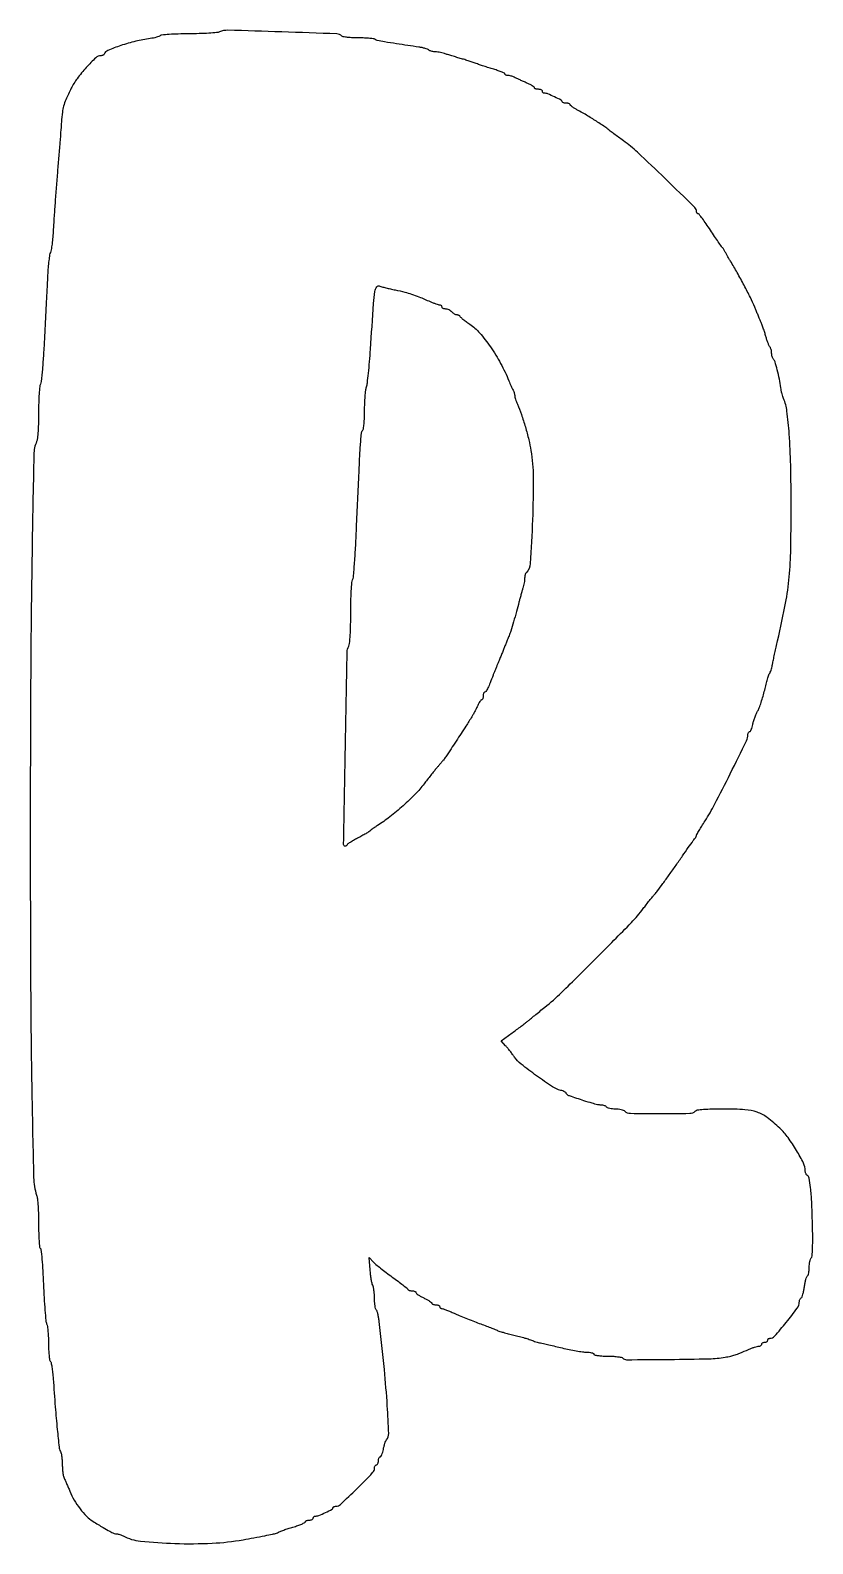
# Model space of a CAD drawing. Extents: x 0.9 to 34.4, y 0.9 to 65.7.
import ezdxf

# ---------------------------------------------------------------- set-up
doc = ezdxf.new("R2010")
doc.units = 0

msp = doc.modelspace()

# ---------------------------------------------------------------- linework, layer by layer
for points in [[(9.017, 65.618842, -0.083254), (8.900329, 65.588986, -0.00576), (8.560409, 65.564167, -0.008069), (8.152202, 65.545693, -0.005975), (7.700433, 65.537951, 0.006146), (7.254975, 65.530164, 0.00922), (6.866572, 65.511425, 0.004761), (6.540971, 65.486575, 0.169428), (6.472767, 65.456005, -0.100406), (6.42115, 65.423867, -0.019562), (6.316477, 65.389455, -0.020064), (6.189221, 65.358531, -0.017383), (6.053667, 65.336167, 0.026693), (5.4325, 65.221776, 0.022649), (4.791359, 65.036873, 0.017143), (4.238882, 64.828697, 0.197534), (4.078111, 64.668157, -0.123295), (4.058811, 64.642312, -0.061767), (4.024058, 64.620492, -0.055678), (3.980254, 64.605682, -0.053748), (3.933731, 64.600667, 0.193972), (3.721752, 64.515216, 0.017334), (3.314082, 64.094594, 0.023479), (2.921994, 63.617734, 0.047853), (2.670647, 63.203667, 0.006138), (2.441517, 62.713991, 0.035223), (2.341981, 62.44546, 0.042158), (2.289335, 62.186126, 0.011118), (2.249661, 61.764333, -0.001709), (2.225021, 61.436275, -0.000376), (2.180369, 60.873217, -0.000391), (2.127746, 60.222342, -0.000376), (2.07342, 59.563, 0.001412), (2.019221, 58.888123, 0.00128), (1.966983, 58.190606, 0.001281), (1.923429, 57.566118, 0.004115), (1.898917, 57.15, -0.00815), (1.87745, 56.829616, -0.010088), (1.846593, 56.532198, -0.008609), (1.811508, 56.284617, -0.071177), (1.778, 56.176333, 0.071224), (1.744502, 56.068049, 0.008615), (1.709468, 55.820469, 0.010095), (1.678679, 55.52305, 0.008155), (1.657292, 55.202667, -0.000031), (1.635614, 54.773009, -0.000008), (1.600972, 54.087448, -0.000008), (1.561548, 53.307787, -0.000009), (1.522479, 52.535667, -0.003576), (1.480615, 51.811254, -0.005296), (1.432656, 51.176972, -0.00252), (1.38355, 50.639415, -0.099693), (1.349098, 50.525982, 0.100585), (1.317847, 50.422432, 0.006731), (1.293235, 50.112098, 0.009477), (1.275764, 49.73848, 0.006944), (1.27, 49.323466, -0.007263), (1.263922, 48.90504, -0.009351), (1.245564, 48.520891, -0.007479), (1.219489, 48.201307, -0.077107), (1.186812, 48.073484, 0.096314), (1.065619, 47.510824, 0.000915), (0.988351, 43.285974, 0.002762), (0.931765, 38.111131, 0.001316), (0.913264, 31.453667, 0.001252), (0.928607, 24.943872, 0.003124), (0.981454, 20.187006, 0.001645), (1.056873, 16.534683, 0.072898), (1.185272, 15.784322, -0.053517), (1.218305, 15.62787, -0.008284), (1.245111, 15.311691, -0.009156), (1.263788, 14.936218, -0.007848), (1.27, 14.540486, 0.006887), (1.275239, 14.160169, 0.010699), (1.29129, 13.832501, 0.005206), (1.313442, 13.55878, 0.235741), (1.342475, 13.511868, -0.234495), (1.373031, 13.462755, -0.002347), (1.411622, 13.040753, -0.007003), (1.447427, 12.547708, -0.00441), (1.476095, 11.970973, 0.004306), (1.505202, 11.382935, 0.00589), (1.542204, 10.854049, 0.003947), (1.581882, 10.412017, 0.066574), (1.615286, 10.269589, -0.056954), (1.645592, 10.150673, -0.011317), (1.670407, 9.932237, -0.011844), (1.687603, 9.675197, -0.010779), (1.693333, 9.409422, 0.011137), (1.699052, 9.152704, 0.015458), (1.716397, 8.923279, 0.011905), (1.740923, 8.735949, 0.156084), (1.771848, 8.6741, -0.143463), (1.804848, 8.611984, -0.010322), (1.840633, 8.418327, -0.013815), (1.872648, 8.181648, -0.009978), (1.895754, 7.916333, 0.002784), (1.983277, 6.710951, 0.00544), (2.068829, 5.751495, 0.003172), (2.150017, 4.989568, 0.095113), (2.20724, 4.805982, -0.07147), (2.237721, 4.722249, -0.017436), (2.262864, 4.577122, -0.017515), (2.280211, 4.407065, -0.016657), (2.286, 4.233333, 0.016326), (2.291674, 4.059601, 0.017177), (2.308677, 3.889545, 0.017073), (2.333317, 3.74438, 0.070423), (2.363197, 3.660684, -0.015029), (2.403413, 3.578161, -0.003322), (2.467113, 3.434268, -0.00345), (2.538509, 3.266904, -0.003317), (2.60855, 3.096355, 0.038233), (2.793436, 2.722694, 0.030084), (3.047066, 2.348809, 0.030908), (3.329037, 2.026017, 0.058664), (3.598333, 1.810993, 0.003442), (4.0402, 1.540246, 0.013739), (4.316509, 1.383736, 0.020073), (4.504644, 1.293377, 0.102258), (4.617755, 1.27, -0.047845), (4.676474, 1.264368, -0.023206), (4.749841, 1.246597, -0.022773), (4.825144, 1.220839, -0.030379), (4.890649, 1.190332, 0.099087), (5.637755, 0.959986, 0.017345), (7.11415, 0.861136, 0.019849), (8.705357, 0.87311, 0.033308), (10.033, 1.024863, 0.000463), (10.96729, 1.196154, 0.007055), (11.289669, 1.260283, 0.019743), (11.460635, 1.303929, 0.0803), (11.557, 1.350442, -0.063041), (11.615143, 1.381011, -0.005508), (11.772239, 1.43784, -0.007162), (11.961991, 1.501093, -0.005508), (12.170833, 1.564877, 0.011612), (12.37365, 1.629539, 0.018159), (12.544557, 1.695467, 0.012718), (12.678451, 1.75686, 0.286322), (12.7, 1.791405, -0.2184), (12.712507, 1.818673, -0.078249), (12.749742, 1.841734, -0.059497), (12.804496, 1.857448, -0.04018), (12.869333, 1.862667, 0.048028), (12.934139, 1.868906, 0.068025), (12.988925, 1.887537, 0.088204), (13.025842, 1.915001, 0.191087), (13.038667, 1.947333, -0.098337), (13.045084, 1.979646, -0.097777), (13.063367, 2.007129, -0.098108), (13.090663, 2.025534, -0.099744), (13.122753, 2.032, 0.0962), (13.272531, 2.061086, 0.013998), (13.558261, 2.185821, 0.008471), (13.846746, 2.327511, 0.281423), (13.885333, 2.39064, -0.185879), (13.894844, 2.415338, -0.089874), (13.922093, 2.43633, -0.069713), (13.962585, 2.450559, -0.049725), (14.010472, 2.455333, 0.192349), (14.207952, 2.534222, 0.00501), (14.902675, 3.20805, 0.004965), (15.584277, 3.896064, 0.195118), (15.663333, 4.090939, -0.057533), (15.669621, 4.145402, -0.076789), (15.688204, 4.191505, -0.095704), (15.715703, 4.222402, -0.164641), (15.748, 4.233333, 0.191087), (15.780333, 4.246158, 0.088204), (15.807796, 4.283075, 0.068025), (15.826427, 4.337861, 0.048028), (15.832667, 4.402667, -0.0425), (15.838187, 4.467494, -0.062142), (15.85477, 4.522258, -0.081598), (15.87914, 4.559376, -0.209741), (15.907911, 4.572, 0.264307), (15.940643, 4.590602, 0.034087), (15.978481, 4.665266, 0.032541), (16.01429, 4.767851, 0.021515), (16.042487, 4.8895, -0.01738), (16.071229, 5.018332, -0.018184), (16.108485, 5.1429, -0.018174), (16.14835, 5.247749, -0.072829), (16.183844, 5.306287, 0.184811), (16.273347, 5.571937, 0.005551), (16.211959, 6.760015, 0.009041), (16.086541, 8.308712, 0.003879), (15.8657, 10.371667, 0.014497), (15.841445, 10.539649, 0.017946), (15.808767, 10.694273, 0.016467), (15.772881, 10.820453, 0.113653), (15.740195, 10.875433, -0.132388), (15.710265, 10.930292, -0.020342), (15.685911, 11.053254, -0.02152), (15.668963, 11.204203, -0.017197), (15.663333, 11.367833, 0.016262), (15.657862, 11.536009, 0.017097), (15.641469, 11.700673, 0.016992), (15.61771, 11.841272, 0.070035), (15.588901, 11.922399, -0.067223), (15.55783, 12.008366, -0.011928), (15.525642, 12.176893, -0.012715), (15.497469, 12.37763, -0.011152), (15.478074, 12.588514), (15.441679, 13.112028), (15.616006, 12.920701, 0.033515), (15.721421, 12.819531, 0.006521), (15.925656, 12.652745, 0.006902), (16.169443, 12.464337, 0.006336), (16.425333, 12.277182, -0.004907), (16.670701, 12.098798, -0.007252), (16.882092, 11.937114, -0.003715), (17.057368, 11.796854, -0.127608), (17.088556, 11.754495, 0.15505), (17.110828, 11.727424, 0.055122), (17.156157, 11.704708, 0.048184), (17.214876, 11.689205, 0.040482), (17.279056, 11.684, -0.041853), (17.341185, 11.67879, -0.061414), (17.393664, 11.66313, -0.0807), (17.429264, 11.640125, -0.212106), (17.441333, 11.612955, 0.225222), (17.458438, 11.576908, 0.020269), (17.540531, 11.515254, 0.023235), (17.649654, 11.447269, 0.015982), (17.779029, 11.380121, -0.014181), (17.908485, 11.313522, -0.020877), (18.017811, 11.247205, -0.01699), (18.101291, 11.187485, -0.229019), (18.117695, 11.154833, 0.234292), (18.130235, 11.130484, 0.069623), (18.168123, 11.109987, 0.053629), (18.223077, 11.09597, 0.035661), (18.288, 11.091333, -0.048028), (18.352805, 11.085094, -0.068025), (18.407592, 11.066463, -0.088204), (18.444508, 11.038999, -0.191087), (18.457333, 11.006667, 0.11428), (18.464813, 10.97437, 0.100347), (18.485943, 10.946871, 0.093748), (18.517537, 10.928417, 0.085634), (18.554728, 10.922, -0.082371), (18.614251, 10.912127, -0.008251), (18.750346, 10.86318, -0.010189), (18.911427, 10.798445, -0.007933), (19.083894, 10.721763, 0.009054), (19.293979, 10.628919, 0.003973), (19.575365, 10.51323, 0.00393), (19.875961, 10.395162, 0.005255), (20.150667, 10.293046, -0.00271), (20.403142, 10.200654, -0.003383), (20.636541, 10.112003, -0.002743), (20.831439, 10.03523, -0.0259), (20.913005, 9.997573, 0.044635), (20.993799, 9.963879, 0.005491), (21.176934, 9.908249, 0.006459), (21.396544, 9.847232, 0.005296), (21.632672, 9.787567, -0.004869), (21.871863, 9.727345, -0.005467), (22.100745, 9.66466, -0.005041), (22.294329, 9.607243, -0.029104), (22.394333, 9.569988, 0.018966), (22.47435, 9.538318, 0.009922), (22.576102, 9.5047, 0.009855), (22.681952, 9.474314, 0.014877), (22.775333, 9.45244, -0.005891), (22.898564, 9.425902, -0.000966), (23.136225, 9.371299, -0.001063), (23.415617, 9.305913, -0.000938), (23.706667, 9.23657, 0.008646), (24.005481, 9.170228, 0.008493), (24.308197, 9.113828, 0.008406), (24.575165, 9.07337, 0.031697), (24.743833, 9.061507, -0.02519), (24.8655, 9.054538, -0.03987), (24.968068, 9.035101, -0.047563), (25.040876, 9.007526, -0.285851), (25.061333, 8.974667, 0.348474), (25.088437, 8.940501, 0.020884), (25.226433, 8.914279, 0.023436), (25.411108, 8.895909, 0.013073), (25.637067, 8.89, -0.014112), (25.863966, 8.883595, -0.018753), (26.069444, 8.864234, -0.016272), (26.236281, 8.836627, -0.14829), (26.300514, 8.802286, 0.200239), (26.465365, 8.734495, 0.000981), (28.309873, 8.747525, 0.003525), (30.002635, 8.77474, 0.037052), (30.691667, 8.841924, 0.012669), (30.927311, 8.888859, 0.024981), (31.111152, 8.940114, 0.017915), (31.324197, 9.019739, 0.003792), (31.689372, 9.174598, -0.012754), (31.821131, 9.227707, -0.01378), (31.952098, 9.27258, -0.013381), (32.066167, 9.30486, -0.062334), (32.133872, 9.313333, 0.066426), (32.181322, 9.319665, 0.083516), (32.221538, 9.338204, 0.099349), (32.248434, 9.365713, 0.145028), (32.258, 9.398, -0.148195), (32.267785, 9.430288, -0.098894), (32.295306, 9.457796, -0.082425), (32.336447, 9.476343, -0.064853), (32.385, 9.482667, 0.064853), (32.433553, 9.488991, 0.082425), (32.474694, 9.507537, 0.098894), (32.502215, 9.535045, 0.148195), (32.512, 9.567333, -0.105879), (32.518918, 9.599638, -0.099306), (32.538541, 9.627129, -0.096195), (32.567861, 9.645557, -0.092594), (32.602352, 9.652, 0.214765), (32.808026, 9.744615, 0.010209), (33.309817, 10.335342, 0.011804), (33.780295, 10.94136, 0.160492), (33.866667, 11.203513, -0.056086), (33.872765, 11.257708, -0.049757), (33.890816, 11.311541, -0.052667), (33.917389, 11.357079, -0.096239), (33.948879, 11.38615, 0.164918), (33.984013, 11.428691, 0.019753), (34.023376, 11.545924, 0.021828), (34.059608, 11.69348, 0.016314), (34.087039, 11.858713, -0.014607), (34.113828, 12.023567, -0.020004), (34.148144, 12.169922, -0.017182), (34.184835, 12.286597, -0.17119), (34.216493, 12.325897, 0.177574), (34.245059, 12.362271, 0.02851), (34.268407, 12.451023, 0.028508), (34.284623, 12.563452, 0.021564), (34.29, 12.688063, -0.025536), (34.296529, 12.815825, -0.028337), (34.316065, 12.937823, -0.029375), (34.344451, 13.03875, -0.113609), (34.37873, 13.09353, 0.181389), (34.418144, 13.180264, 0.008071), (34.435405, 13.515115, 0.010907), (34.44148, 13.963553, 0.004496), (34.430995, 14.570964, 0.004852), (34.397373, 15.505678, 0.016825), (34.349444, 16.10877, 0.01974), (34.287835, 16.509821, 0.209309), (34.195979, 16.642781, -0.106062), (34.167108, 16.670493, -0.051271), (34.14279, 16.715855, -0.047593), (34.126249, 16.770379, -0.049896), (34.120667, 16.826181, 0.113843), (34.045214, 17.153277, 0.021237), (33.750188, 17.698638, 0.023832), (33.384742, 18.24918, 0.043867), (33.029899, 18.652665, 0.028436), (32.495236, 19.107521, 0.079153), (32.061582, 19.338876, 0.066881), (31.536451, 19.444532, 0.016248), (30.650364, 19.473333, 0.005522), (30.12906, 19.467576, 0.014603), (29.756539, 19.448452, 0.014686), (29.490955, 19.419156, 0.162961), (29.396737, 19.372204, -0.194825), (29.169322, 19.275902, -0.003935), (27.897667, 19.265894, -0.003935), (26.626011, 19.275902, -0.194825), (26.398596, 19.372204, 0.105417), (26.338478, 19.411192, 0.03197), (26.234132, 19.443627, 0.030449), (26.109401, 19.465882, 0.028931), (25.98073, 19.473333, -0.024793), (25.855627, 19.47954, -0.0316), (25.741664, 19.498204, -0.032932), (25.651631, 19.525203, -0.166523), (25.611667, 19.558, 0.12072), (25.578508, 19.590603, 0.047539), (25.520219, 19.618162, 0.043473), (25.44868, 19.637175, 0.041561), (25.373837, 19.643914, -0.054153), (25.223214, 19.6613, -0.014841), (24.991496, 19.72116, -0.008996), (24.637387, 19.830883, -0.001904), (24.024167, 20.035647, -0.037206), (23.967458, 20.059653, -0.047086), (23.919524, 20.090306, -0.054634), (23.886307, 20.122657, -0.174087), (23.876, 20.151363, 0.233455), (23.861677, 20.180367, 0.040179), (23.808604, 20.214618, 0.036481), (23.734446, 20.247721, 0.025259), (23.646566, 20.274561, -0.083785), (23.294846, 20.42872, -0.010604), (22.609155, 20.89931, -0.011045), (21.945152, 21.398628, -0.075843), (21.666643, 21.696068, 0.009904), (21.580139, 21.816995, 0.006435), (21.475646, 21.953417, 0.00647), (21.370169, 22.084001, 0.012216), (21.281218, 22.186076), (21.084345, 22.401152), (21.558672, 22.736409, 0.00357), (21.754856, 22.877185, 0.003407), (21.952092, 23.022926, 0.003378), (22.124526, 23.153997, 0.012145), (22.231898, 23.241, -0.004618), (22.341754, 23.33279, -0.001073), (22.52813, 23.484946, -0.001107), (22.74345, 23.659174, -0.001084), (22.961041, 23.833667, 0.025106), (23.679223, 24.4686, 0.003055), (25.174859, 25.948954, 0.00258), (26.669836, 27.462387, 0.034253), (27.178, 28.058859, -0.005169), (27.306012, 28.228132, -0.004289), (27.445639, 28.405681, -0.004331), (27.576397, 28.566181, -0.011648), (27.672982, 28.677287, 0.023837), (27.787828, 28.816089, 0.002931), (28.022224, 29.132422, 0.003462), (28.296031, 29.511993, 0.002854), (28.582936, 29.920497, -0.000852), (28.861624, 30.320699, -0.00122), (29.110228, 30.674562, -0.000654), (29.321787, 30.973307, -0.018828), (29.37912, 31.047927, 0.02279), (29.411609, 31.090911, 0.024829), (29.439067, 31.135495, 0.025341), (29.458564, 31.175685, 0.100589), (29.464, 31.202434, -0.131385), (29.473599, 31.238333, -0.002542), (29.570926, 31.40535, -0.005944), (29.688506, 31.599472, -0.003927), (29.828004, 31.819841, 0.023054), (30.238385, 32.526557, 0.004477), (30.908015, 33.841408, 0.001611), (31.606563, 35.255356, 0.114407), (31.665333, 35.508842, -0.053437), (31.670903, 35.560806, -0.073218), (31.687436, 35.604768, -0.093003), (31.711864, 35.634284, -0.175251), (31.740577, 35.644667, 0.259176), (31.773195, 35.662791, 0.036298), (31.810401, 35.733591, 0.033911), (31.845387, 35.831409, 0.022565), (31.872613, 35.947389, -0.025409), (31.905212, 36.082798, -0.015196), (31.956909, 36.240141, -0.015196), (32.018067, 36.394053, -0.025408), (32.079828, 36.518889, 0.036065), (32.147855, 36.66409, 0.010672), (32.230845, 36.895245, 0.01065), (32.313289, 37.159842, 0.011287), (32.382693, 37.422667, -0.005807), (32.445636, 37.672062, -0.007839), (32.508702, 37.896006, -0.005584), (32.566318, 38.081375, -0.08095), (32.597596, 38.142333, 0.064355), (32.624755, 38.191221, 0.01637), (32.655567, 38.276742, 0.016414), (32.684583, 38.377549, 0.015953), (32.707231, 38.481, -0.005961), (32.734138, 38.616845, -0.001553), (32.780656, 38.834483, -0.001579), (32.835214, 39.082133, -0.001613), (32.89095, 39.327667, 0.007126), (33.252594, 41.006329, 0.023375), (33.423432, 42.127585, 0.021153), (33.497387, 43.315838, 0.005044), (33.516742, 45.296667, 0.005359), (33.497225, 47.06552, 0.012272), (33.435536, 48.397146, 0.014444), (33.337478, 49.377198, 0.071174), (33.189333, 49.911, -0.03078), (33.158018, 49.996449, -0.012063), (33.125048, 50.11764, -0.011887), (33.09559, 50.250801, -0.014508), (33.07464, 50.376667, 0.01612), (33.011774, 50.746991, 0.013393), (32.921772, 51.13633, 0.009397), (32.824924, 51.482554, 0.116484), (32.757079, 51.6001, -0.082464), (32.727983, 51.643477, -0.035255), (32.703584, 51.709135, -0.033664), (32.686918, 51.78436, -0.037697), (32.681333, 51.858333, 0.035022), (32.676146, 51.932306, 0.031535), (32.660655, 52.007532, 0.03295), (32.637994, 52.073262, 0.080435), (32.61094, 52.116567, -0.076663), (32.577528, 52.169167, -0.011487), (32.529807, 52.285291, -0.01268), (32.479701, 52.426231, -0.010636), (32.433593, 52.578, 0.008442), (32.383962, 52.743979, 0.006044), (32.323105, 52.927912, 0.006105), (32.260858, 53.101761, 0.013025), (32.207653, 53.234167, -0.001231), (32.152615, 53.362313, -0.000648), (32.084837, 53.521769, -0.000645), (32.015848, 53.685249, -0.000993), (31.956644, 53.826833, 0.015482), (31.76887, 54.241693, 0.007366), (31.503007, 54.764145, 0.007247), (31.205958, 55.307958, 0.009501), (30.918138, 55.795333, -0.004411), (30.843942, 55.9181, -0.004436), (30.772066, 56.041925, -0.004334), (30.71131, 56.150953, -0.017746), (30.677404, 56.218667, 0.019248), (30.651309, 56.270392, 0.018363), (30.620927, 56.320796, 0.018664), (30.590826, 56.363273, 0.060107), (30.566662, 56.388, -0.071372), (30.533153, 56.423865, -0.001518), (30.395123, 56.623082, -0.003476), (30.23574, 56.858099, -0.002333), (30.056691, 57.128833, 0.006343), (29.876529, 57.396557, 0.009875), (29.713848, 57.622149, 0.004532), (29.571625, 57.807848, 0.231021), (29.531705, 57.827333, -0.136661), (29.505886, 57.834524, -0.100266), (29.483888, 57.854738, -0.086391), (29.46908, 57.884972, -0.070889), (29.464, 57.920624, 0.201752), (29.389079, 58.098742, 0.001254), (28.115192, 59.338863, 0.004522), (26.933636, 60.462811, 0.032882), (26.327915, 60.958303, -0.002341), (26.117647, 61.109872, -0.002993), (25.925449, 61.251556, -0.002321), (25.765655, 61.371994, -0.025273), (25.704078, 61.42397, 0.04255), (25.538641, 61.554107, 0.004377), (25.120613, 61.823662, 0.005925), (24.686697, 62.090968, 0.014922), (24.362833, 62.272308, -0.015123), (24.241195, 62.340481, -0.021952), (24.138599, 62.40843, -0.018596), (24.061014, 62.469402, -0.220354), (24.045333, 62.503254, 0.232002), (24.033042, 62.528317, 0.072698), (23.995592, 62.549452, 0.055445), (23.94085, 62.563889, 0.036788), (23.876, 62.568667, -0.036372), (23.811148, 62.573391, -0.054933), (23.756408, 62.58767, -0.071963), (23.718927, 62.608568, -0.233749), (23.706667, 62.63336, 0.281423), (23.668079, 62.696489, 0.008471), (23.379594, 62.838179, 0.013998), (23.093864, 62.962914, 0.0962), (22.944086, 62.992, -0.099744), (22.911996, 62.998466, -0.098108), (22.8847, 63.016871, -0.097777), (22.866417, 63.044354, -0.098337), (22.86, 63.076667, 0.191087), (22.847175, 63.108999, 0.088204), (22.810258, 63.136463, 0.068025), (22.755472, 63.155094, 0.048028), (22.690667, 63.161333, -0.035661), (22.625744, 63.16597, -0.053629), (22.57079, 63.179986, -0.069623), (22.532902, 63.200484, -0.234292), (22.520362, 63.224833, 0.239262), (22.503338, 63.257138, 0.016357), (22.41426, 63.315934, 0.020531), (22.298104, 63.380851, 0.013776), (22.160529, 63.445792, -0.002254), (22.012355, 63.511604, -0.002214), (21.863896, 63.579138, -0.002176), (21.734248, 63.639495, -0.008424), (21.654649, 63.678625, 0.029794), (21.588985, 63.707492, 0.021814), (21.513174, 63.731859, 0.022176), (21.439088, 63.748661, 0.044698), (21.379482, 63.754, -0.047543), (21.330385, 63.758679, -0.067047), (21.288764, 63.772653, -0.086633), (21.260562, 63.793244, -0.19126), (21.25061, 63.8175, 0.288928), (21.230523, 63.848569, 0.010369), (21.094868, 63.908108, 0.016228), (20.924044, 63.972485, 0.010318), (20.721443, 64.036783, -0.003744), (20.506712, 64.101837, -0.004047), (20.298488, 64.168479, -0.00382), (20.120849, 64.228429, -0.019451), (20.023667, 64.266349, 0.019229), (19.929302, 64.303217, 0.004422), (19.767285, 64.357839, 0.004563), (19.579365, 64.417455, 0.00444), (19.388667, 64.474194, -0.001031), (19.19132, 64.53145, -0.000879), (18.983411, 64.592632, -0.000885), (18.794459, 64.648961, -0.002513), (18.662989, 64.689129, 0.015714), (18.551159, 64.720093, 0.01294), (18.430137, 64.746244, 0.013143), (18.317701, 64.764464, 0.033604), (18.235422, 64.77, -0.039919), (18.165369, 64.775602, -0.034456), (18.093459, 64.792323, -0.035963), (18.030162, 64.816819, -0.079136), (17.987433, 64.845995, 0.098098), (17.93585, 64.87844, 0.019029), (17.831144, 64.914051, 0.019565), (17.703887, 64.946634, 0.016983), (17.568333, 64.970961, -0.001087), (16.601586, 65.112899, -0.006446), (16.097207, 65.194733, -0.006813), (15.780681, 65.254742, -0.147809), (15.698285, 65.299167, 0.167312), (15.647057, 65.32432, 0.008901), (15.463821, 65.344014, 0.01317), (15.241022, 65.358052, 0.009147), (14.988822, 65.362667, -0.011537), (14.735402, 65.368515, -0.01597), (14.508753, 65.386248, -0.01249), (14.323967, 65.411347, -0.157395), (14.2621, 65.442945, 0.18895), (14.046642, 65.53683, 0.000979), (11.688097, 65.620549, 0.001504), (9.382743, 65.690917, 0.111497)], [(16.552333, 54.566112, -0.008559), (16.959602, 54.474444, -0.020762), (17.255743, 54.389278, -0.017949), (17.567911, 54.272689, -0.005033), (18.046796, 54.068299, 0.010111), (18.171971, 54.01637, 0.011937), (18.292448, 53.972509, 0.010854), (18.395361, 53.940271, 0.070582), (18.448962, 53.932667, -0.089817), (18.484483, 53.926234, -0.095291), (18.51467, 53.907796, -0.099783), (18.534867, 53.880301, -0.109094), (18.542, 53.848, 0.181272), (18.554114, 53.815683, 0.091278), (18.588696, 53.788204, 0.071223), (18.640141, 53.769589, 0.05129), (18.700966, 53.763333, -0.067559), (18.769556, 53.754023, -0.044533), (18.844198, 53.726027, -0.044279), (18.913302, 53.684947, -0.063393), (18.965333, 53.636333, 0.045514), (19.013761, 53.58774, 0.040659), (19.071961, 53.54664, 0.042932), (19.130747, 53.518403, 0.090741), (19.180311, 53.509333, -0.057672), (19.224316, 53.504241, -0.057683), (19.265991, 53.489232, -0.063267), (19.299247, 53.467096, -0.117025), (19.318111, 53.440905, 0.119453), (19.34618, 53.402323, 0.007665), (19.454489, 53.313163, 0.010861), (19.58884, 53.210673, 0.007856), (19.742744, 53.102131, -0.063864), (20.168339, 52.724248, -0.028106), (20.631479, 52.128677, -0.02668), (21.069031, 51.417268, -0.027824), (21.421631, 50.673, 0.004317), (21.466721, 50.564979, 0.003549), (21.516668, 50.450426, 0.003584), (21.564054, 50.345845, 0.009498), (21.599878, 50.271982, -0.022622), (21.628507, 50.208784, -0.019866), (21.652698, 50.140483, -0.020336), (21.669572, 50.077052, -0.054888), (21.674667, 50.030778, 0.064603), (21.681469, 49.978349, 0.012338), (21.70833, 49.885887, 0.012969), (21.745395, 49.778845, 0.011609), (21.789267, 49.669796, -0.019124), (21.958139, 49.231114, -0.011224), (22.128017, 48.694844, -0.011222), (22.27376, 48.151111, -0.019006), (22.368069, 47.689273, -0.039763), (22.465011, 46.537124, -0.010971), (22.433209, 44.718369, -0.00526), (22.339546, 42.844638, -0.184917), (22.1615, 42.452461, 0.096901), (22.137069, 42.416648, 0.034882), (22.116653, 42.358142, 0.033023), (22.102684, 42.289224, 0.033503), (22.098, 42.2194, -0.032442), (22.092583, 42.136002, -0.012914), (22.074814, 42.022693, -0.012717), (22.049292, 41.901046, -0.015622), (22.01907, 41.789011, 0.004552), (21.98276, 41.665358, 0.002178), (21.938257, 41.505895, 0.002159), (21.893231, 41.33898, 0.003077), (21.854799, 41.190333, -0.005846), (21.747387, 40.784191, -0.004581), (21.621697, 40.346101, -0.003975), (21.501618, 39.953071, -0.023475), (21.427535, 39.751, 0.003563), (21.39044, 39.66107, 0.000989), (21.333544, 39.51949, 0.000998), (21.269769, 39.358953, 0.001047), (21.207637, 39.200667, -0.002008), (21.142679, 39.036113, -0.001535), (21.070341, 38.856599, -0.001551), (21.001555, 38.688893, -0.003661), (20.948969, 38.564395, 0.003838), (20.900001, 38.448349, 0.002305), (20.843562, 38.309871, 0.002307), (20.788691, 38.171605, 0.004023), (20.744649, 38.056395, -0.006938), (20.618589, 37.732308, -0.02011), (20.519394, 37.513162, -0.02217), (20.438474, 37.368359, -0.259838), (20.383999, 37.338, 0.235453), (20.359468, 37.32577, 0.071241), (20.3388, 37.288258, 0.054436), (20.324672, 37.23352, 0.035971), (20.32, 37.168667, -0.037188), (20.31517, 37.103818, -0.055934), (20.300582, 37.049075, -0.073394), (20.279219, 37.011653, -0.230338), (20.253895, 36.999333, 0.208703), (20.222264, 36.985529, 0.031812), (20.177739, 36.930938, 0.031084), (20.130715, 36.855674, 0.022366), (20.087466, 36.7665, -0.012575), (20.037962, 36.659124, -0.006518), (19.971045, 36.527449, -0.006476), (19.898733, 36.393868, -0.009784), (19.832021, 36.279667, -0.00644), (19.583023, 35.883509, -0.00158), (19.163032, 35.2385, -0.000687), (18.720247, 34.565179, -0.028137), (18.61594, 34.424891, -0.001632), (18.572805, 34.373561, -0.000351), (18.497705, 34.28491, -0.000366), (18.410583, 34.182365, -0.00035), (18.32194, 34.078333, 0.00656), (18.216667, 33.95163, 0.002586), (18.074967, 33.774592, 0.002559), (17.923796, 33.581686, 0.003197), (17.78553, 33.401, -0.032423), (17.411254, 32.966971, -0.016292), (16.887359, 32.467251, -0.016196), (16.316041, 31.989138, -0.025058), (15.790333, 31.618319, 0.007188), (15.689975, 31.552769, 0.008893), (15.59851, 31.48874, 0.007528), (15.523747, 31.432656, 0.063369), (15.494, 31.402921, -0.090966), (15.45934, 31.371881, -0.004494), (15.327312, 31.292752, -0.007141), (15.167472, 31.201941, -0.005089), (14.986, 31.104632, 0.007643), (14.805544, 31.006677, 0.010936), (14.648833, 30.913914, 0.007059), (14.521464, 30.832192, 0.142961), (14.492111, 30.7975, -0.067618), (14.477112, 30.773214, -0.059685), (14.455599, 30.752632, -0.062748), (14.431128, 30.738663, -0.09834), (14.407444, 30.733927, -0.419739), (14.340591, 30.801875, -0.000134), (14.41459, 34.9578, -0.000275), (14.490772, 39.048296, -0.126896), (14.562362, 39.305351, 0.110919), (14.596077, 39.413149, 0.005599), (14.622373, 39.78292, 0.008746), (14.641153, 40.226561, 0.006204), (14.647333, 40.724667, -0.005837), (14.653149, 41.222773, -0.008231), (14.67082, 41.666413, -0.005207), (14.695549, 42.036688, -0.10564), (14.727287, 42.143982, 0.104296), (14.761824, 42.259607, 0.002027), (14.810699, 42.88202, 0.004784), (14.858024, 43.611979, 0.003179), (14.898966, 44.45, -0.000498), (15.002065, 46.821042, -0.004806), (15.056555, 47.827954, -0.005377), (15.100921, 48.422928, -0.175322), (15.160523, 48.5521, 0.162925), (15.191946, 48.616101, 0.009783), (15.216654, 48.832221, 0.01384), (15.23422, 49.095664, 0.009726), (15.24, 49.392756, -0.009671), (15.245999, 49.702872, -0.010302), (15.263994, 50.006041, -0.009944), (15.289999, 50.265812, -0.046211), (15.32168, 50.412989, 0.045301), (15.358118, 50.580782, 0.004393), (15.405708, 50.994555, 0.005548), (15.452723, 51.489889, 0.004359), (15.493033, 52.027667, -0.000743), (15.625397, 53.98319, -0.019766), (15.68207, 54.503003, -0.123675), (15.763185, 54.697989, -0.346151), (15.89688, 54.734126, 0.032195), (15.983681, 54.703605, 0.005707), (16.150244, 54.658877, 0.006155), (16.347032, 54.611007, 0.005509)]]:
    msp.add_lwpolyline(points, format="xyb", close=True)

doc.saveas('drawing.dxf')
